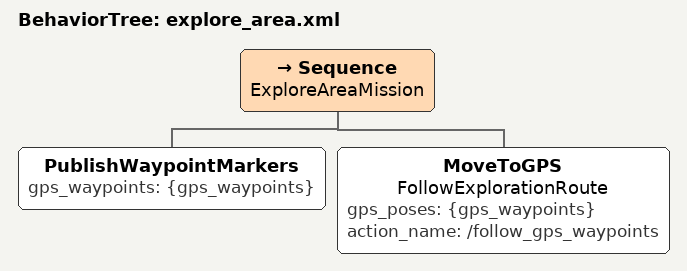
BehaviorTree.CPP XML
<?xml version="1.0"?>
<root BTCPP_format="4" main_tree_to_execute="explore_area.xml">
  <BehaviorTree ID="explore_area.xml">
    <Sequence name="ExploreAreaMission">
      <PublishWaypointMarkers
        gps_waypoints="{gps_waypoints}" />
      <MoveToGPS
        name="FollowExplorationRoute"
        gps_poses="{gps_waypoints}"
        action_name="/follow_gps_waypoints" />
    </Sequence>
  </BehaviorTree>
</root>
